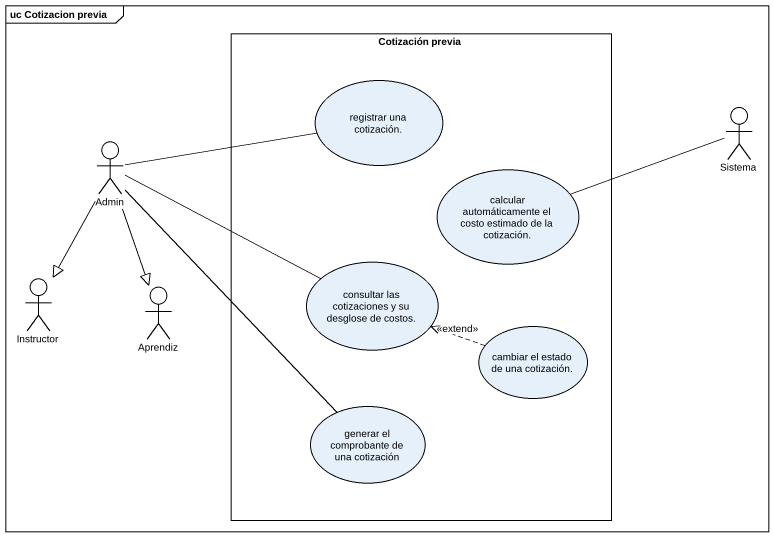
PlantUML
@startuml
mainframe uc Cotizacion previa
rectangle "Cotización previa" as Cotización_previa {
  usecase "registrar una cotización." as registrar_una_cotización
  usecase "calcular automáticamente el costo estimado de la cotización." as calcular_automáticamente_el
  usecase "consultar las cotizaciones y su desglose de costos." as consultar_las_cotizaciones
  usecase "cambiar el estado de una cotización." as cambiar_el_estado_de_una
  usecase "generar el comprobante de una cotización" as generar_el_comprobante_de
}
actor Admin
actor Sistema
actor Instructor
actor Aprendiz
Admin -right- registrar_una_cotización
Admin -right- consultar_las_cotizaciones
Admin --|> Instructor
Admin --|> Aprendiz
Admin -- generar_el_comprobante_de
calcular_automáticamente_el -right- Sistema
cambiar_el_estado_de_una .left.> consultar_las_cotizaciones : <<extend>>
@enduml
